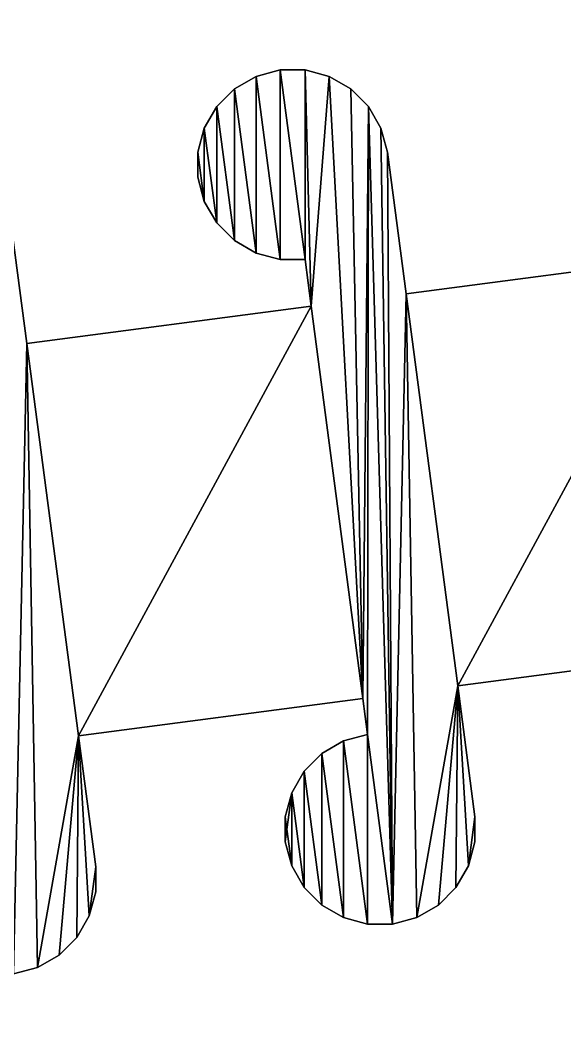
# Model space of a CAD drawing. Extents: x 0 to 187, y 0 to 177.
# Drawn here: x 148.72 to 165.81, y 48.59 to 80.09 of the extents above; entities that cross this region are included whole.
import ezdxf

# ---------------------------------------------------------------- set-up
doc = ezdxf.new("R2010")
doc.units = 0
doc.header["$LTSCALE"] = 25.4
doc.layers.get('0').update_dxf_attribs({"color": 13, "linetype": 'CONTINUOUS'})

# ---------------------------------------------------------------- blocks, each defined once
blk = doc.blocks.new('MASK_STRAP_3')
at = {"color": 0}
for p, q in [((156.875, 29.978), (156.875, 29.978, 2)), ((156.875, 29.978), (156.875, 29.978, 2)), ((157.658, 29.978), (157.658, 29.978, 2)), ((157.658, 29.978), (157.658, 29.978, 2)), ((156.119, 29.776), (156.119, 29.776, 2)), ((156.119, 29.776), (156.119, 29.776, 2)), ((158.415, 29.776), (158.415, 29.776, 2)), ((158.415, 29.776), (158.415, 29.776, 2)), ((155.44, 29.384), (155.44, 29.384, 2)), ((155.44, 29.384), (155.44, 29.384, 2)), ((159.093, 29.384), (159.093, 29.384, 2)), ((159.093, 29.384), (159.093, 29.384, 2)), ((154.887, 28.83), (154.887, 28.83, 2)), ((154.887, 28.83), (154.887, 28.83, 2)), ((159.647, 28.83), (159.647, 28.83, 2)), ((159.647, 28.83), (159.647, 28.83, 2)), ((154.495, 28.152), (154.495, 28.152, 2)), ((154.495, 28.152), (154.495, 28.152, 2)), ((160.038, 28.152), (160.038, 28.152, 2)), ((160.038, 28.152), (160.038, 28.152, 2)), ((154.292, 27.396), (154.292, 27.396, 2)), ((154.292, 27.396), (154.292, 27.396, 2)), ((160.241, 27.396), (160.241, 27.396, 2)), ((160.241, 27.396), (160.241, 27.396, 2)), ((154.292, 26.613), (154.292, 26.613, 2)), ((154.292, 26.613), (154.292, 26.613, 2)), ((154.495, 25.856), (154.495, 25.856, 2)), ((154.495, 25.856), (154.495, 25.856, 2)), ((154.887, 25.178), (154.887, 25.178, 2)), ((154.887, 25.178), (154.887, 25.178, 2)), ((155.44, 24.624), (155.44, 24.624, 2)), ((155.44, 24.624), (155.44, 24.624, 2)), ((156.119, 24.232), (156.119, 24.232, 2)), ((156.119, 24.232), (156.119, 24.232, 2)), ((156.875, 24.03), (156.875, 24.03, 2)), ((156.875, 24.03), (156.875, 24.03, 2)), ((157.658, 24.03), (157.658, 24.03, 2)), ((157.658, 24.03), (157.658, 24.03, 2)), ((160.825, 22.956, 2), (162.445, 10.652, 2)), ((160.825, 22.956, 1), (162.445, 10.652, 1)), ((160.825, 22.956), (160.825, 22.956, 1)), ((160.825, 22.956, 1), (162.445, 10.652, 1)), ((160.825, 22.956), (160.825, 22.956, 1)), ((160.825, 22.956, 2), (162.445, 10.652, 2)), ((157.851, 22.566), (157.851, 22.566, 1)), ((157.851, 22.566, 1), (159.471, 10.261, 1)), ((157.851, 22.566, 2), (159.471, 10.261, 2)), ((157.851, 22.566), (157.851, 22.566, 1)), ((157.851, 22.566, 2), (159.471, 10.261, 2)), ((157.851, 22.566, 1), (159.471, 10.261, 1)), ((148.927, 21.394), (148.927, 21.394, 1)), ((148.927, 21.394, 2), (150.547, 9.09, 2)), ((148.927, 21.394, 1), (150.547, 9.09, 1)), ((148.927, 21.394, 1), (150.547, 9.09, 1)), ((148.927, 21.394), (148.927, 21.394, 1)), ((148.927, 21.394, 2), (150.547, 9.09, 2)), ((162.445, 10.652), (162.445, 10.652, 1)), ((162.445, 10.652), (162.445, 10.652, 1)), ((159.471, 10.261), (159.471, 10.261, 1)), ((159.471, 10.261), (159.471, 10.261, 1)), ((150.547, 9.09), (150.547, 9.09, 1)), ((150.547, 9.09), (150.547, 9.09, 1)), ((158.863, 8.928), (158.863, 8.928, 2)), ((158.863, 8.928), (158.863, 8.928, 2)), ((159.62, 9.13), (159.62, 9.13, 2)), ((159.62, 9.13), (159.62, 9.13, 2)), ((158.185, 8.536), (158.185, 8.536, 2)), ((158.185, 8.536), (158.185, 8.536, 2)), ((157.631, 7.982), (157.631, 7.982, 2)), ((157.631, 7.982), (157.631, 7.982, 2)), ((157.24, 7.304), (157.24, 7.304, 2)), ((157.24, 7.304), (157.24, 7.304, 2)), ((157.037, 6.547), (157.037, 6.547, 2)), ((157.037, 6.547), (157.037, 6.547, 2)), ((162.986, 6.547), (162.986, 6.547, 2)), ((162.986, 6.547), (162.986, 6.547, 2)), ((157.037, 5.764), (157.037, 5.764, 2)), ((157.037, 5.764), (157.037, 5.764, 2)), ((162.986, 5.764), (162.986, 5.764, 2)), ((162.986, 5.764), (162.986, 5.764, 2)), ((151.088, 4.981), (151.088, 4.981, 2)), ((151.088, 4.981), (151.088, 4.981, 2)), ((157.24, 5.008), (157.24, 5.008, 2)), ((157.24, 5.008), (157.24, 5.008, 2)), ((162.783, 5.008), (162.783, 5.008, 2)), ((162.783, 5.008), (162.783, 5.008, 2)), ((151.088, 4.198), (151.088, 4.198, 2)), ((151.088, 4.198), (151.088, 4.198, 2)), ((157.631, 4.33), (157.631, 4.33, 2)), ((157.631, 4.33), (157.631, 4.33, 2)), ((162.391, 4.33), (162.391, 4.33, 2)), ((162.391, 4.33), (162.391, 4.33, 2)), ((158.185, 3.776), (158.185, 3.776, 2)), ((158.185, 3.776), (158.185, 3.776, 2)), ((161.838, 3.776), (161.838, 3.776, 2)), ((161.838, 3.776), (161.838, 3.776, 2)), ((150.886, 3.442), (150.886, 3.442, 2)), ((150.886, 3.442), (150.886, 3.442, 2)), ((158.863, 3.384), (158.863, 3.384, 2)), ((158.863, 3.384), (158.863, 3.384, 2)), ((159.62, 3.182), (159.62, 3.182, 2)), ((159.62, 3.182), (159.62, 3.182, 2)), ((160.403, 3.182), (160.403, 3.182, 2)), ((160.403, 3.182), (160.403, 3.182, 2)), ((161.159, 3.384), (161.159, 3.384, 2)), ((161.159, 3.384), (161.159, 3.384, 2)), ((150.494, 2.763), (150.494, 2.763, 2)), ((150.494, 2.763), (150.494, 2.763, 2)), ((149.94, 2.21), (149.94, 2.21, 2)), ((149.94, 2.21), (149.94, 2.21, 2)), ((149.262, 1.818), (149.262, 1.818, 2)), ((149.262, 1.818), (149.262, 1.818, 2))]:
    blk.add_line(p, q, dxfattribs=at)
mesh = blk.add_polyface(dxfattribs=at)
corners = [(155.44, 24.624), (155.44, 29.384), (156.119, 24.232), (156.119, 29.776), (156.875, 24.03), (156.875, 29.978), (157.658, 24.03), (157.658, 29.978), (157.851, 22.566), (158.415, 29.776), (150.547, 9.09), (159.471, 10.261), (159.093, 29.384), (159.647, 28.83), (159.62, 9.13), (166.392, 29.718), (166.19, 28.179), (166.19, 28.962), (166.392, 27.422), (166.784, 26.744), (166.784, 30.397), (167.338, 26.19), (167.338, 30.95), (168.016, 25.799), (168.016, 31.342), (168.772, 25.596), (168.772, 31.545), (169.555, 25.596), (169.555, 31.545), (169.749, 24.128), (170.312, 31.342), (157.24, 7.304), (157.037, 5.764), (157.037, 6.547), (157.24, 5.008), (157.631, 4.33), (157.631, 7.982), (158.185, 3.776), (158.185, 8.536), (158.863, 3.384), (158.863, 8.928), (159.62, 3.182), (160.403, 3.182), (160.038, 28.152), (160.241, 27.396), (160.825, 22.956), (161.159, 3.384), (162.445, 10.652), (161.838, 3.776), (162.391, 4.33), (171.369, 11.823), (168.934, 8.114), (169.137, 6.574), (168.934, 7.331), (169.137, 8.87), (169.529, 5.896), (169.529, 9.549), (170.082, 5.342), (170.082, 10.102), (170.761, 4.951), (162.783, 5.008), (162.986, 6.547), (162.986, 5.764)]
mesh.append_faces([[corners[k] for k in face] for face in [(15, 16, 17), (31, 32, 33), (51, 52, 53), (60, 61, 62)]], dxfattribs={"vtx0": -1, "color": 0})
mesh.append_faces([[corners[k] for k in face] for face in [(0, 1, 2), (2, 3, 4), (4, 5, 6), (6, 7, 8), (10, 8, 11), (11, 13, 14), (16, 15, 18), (18, 15, 19), (19, 20, 21), (21, 22, 23), (23, 24, 25), (25, 26, 27), (27, 28, 29), (32, 31, 34), (34, 31, 35), (35, 36, 37), (37, 38, 39), (39, 40, 41), (41, 14, 42), (42, 45, 46), (46, 47, 48), (48, 47, 49), (47, 29, 50), (52, 54, 55), (55, 56, 57), (57, 58, 59)]], dxfattribs={"vtx0": -1, "vtx1": -1, "color": 0})
mesh.append_faces([[corners[k] for k in face] for face in [(11, 8, 9), (42, 14, 13), (46, 45, 47)]], dxfattribs={"vtx0": -1, "vtx1": -1, "vtx2": -1, "color": 0})
mesh.append_faces([[corners[k] for k in face] for face in [(2, 1, 3), (4, 3, 5), (6, 5, 7), (8, 7, 9), (11, 9, 12), (11, 12, 13), (19, 15, 20), (21, 20, 22), (23, 22, 24), (25, 24, 26), (27, 26, 28), (29, 28, 30), (35, 31, 36), (37, 36, 38), (39, 38, 40), (41, 40, 14), (42, 13, 43), (42, 43, 44), (42, 44, 45), (47, 45, 29), (52, 51, 54), (55, 54, 56), (57, 56, 58), (47, 60, 49), (60, 47, 61)]], dxfattribs={"vtx0": -1, "vtx2": -1, "color": 0})
mesh = blk.add_polyface(dxfattribs=at)
corners = [(157.24, 5.008, 2), (157.037, 6.547, 2), (157.037, 5.764, 2), (157.24, 7.304, 2), (157.631, 4.33, 2), (157.631, 7.982, 2), (158.185, 3.776, 2), (158.185, 8.536, 2), (158.863, 3.384, 2), (158.863, 8.928, 2), (159.62, 3.182, 2), (159.62, 9.13, 2), (160.403, 3.182, 2), (159.647, 28.83, 2), (160.038, 28.152, 2), (160.241, 27.396, 2), (160.825, 22.956, 2), (161.159, 3.384, 2), (162.445, 10.652, 2), (161.838, 3.776, 2), (162.391, 4.33, 2), (162.783, 5.008, 2), (162.986, 6.547, 2), (162.986, 5.764, 2), (154.495, 25.856, 2), (154.292, 27.396, 2), (154.292, 26.613, 2), (154.495, 28.152, 2), (154.887, 25.178, 2), (154.887, 28.83, 2), (155.44, 24.624, 2), (155.44, 29.384, 2), (156.119, 24.232, 2), (156.119, 29.776, 2), (156.875, 24.03, 2), (156.875, 29.978, 2), (157.658, 24.03, 2), (157.658, 29.978, 2), (157.851, 22.566, 2), (158.415, 29.776, 2), (159.471, 10.261, 2), (159.093, 29.384, 2)]
mesh.append_faces([[corners[k] for k in face] for face in [(0, 1, 2), (22, 21, 23), (24, 25, 26)]], dxfattribs={"vtx0": -1, "color": 0})
mesh.append_faces([[corners[k] for k in face] for face in [(1, 0, 3), (3, 4, 5), (5, 6, 7), (7, 8, 9), (9, 10, 11), (13, 12, 14), (14, 12, 15), (15, 12, 16), (16, 17, 18), (18, 21, 22), (25, 24, 27), (27, 28, 29), (29, 30, 31), (31, 32, 33), (33, 34, 35), (35, 36, 37), (37, 38, 39), (39, 40, 41), (41, 40, 13)]], dxfattribs={"vtx0": -1, "vtx1": -1, "color": 0})
mesh.append_faces([[corners[k] for k in face] for face in [(11, 12, 13)]], dxfattribs={"vtx0": -1, "vtx1": -1, "vtx2": -1, "color": 0})
mesh.append_faces([[corners[k] for k in face] for face in [(3, 0, 4), (5, 4, 6), (7, 6, 8), (9, 8, 10), (11, 10, 12), (16, 12, 17), (18, 17, 19), (18, 19, 20), (18, 20, 21), (27, 24, 28), (29, 28, 30), (31, 30, 32), (33, 32, 34), (35, 34, 36), (37, 36, 38), (39, 38, 40), (13, 40, 11)]], dxfattribs={"vtx0": -1, "vtx2": -1, "color": 0})
mesh = blk.add_polyface(dxfattribs=at)
corners = [(156.119, 29.776, 2), (156.875, 29.978), (156.119, 29.776), (156.875, 29.978, 2)]
mesh.append_faces([[corners[k] for k in face] for face in [(0, 1, 2), (1, 0, 3)]], dxfattribs={"vtx0": -1, "color": 0})
mesh = blk.add_polyface(dxfattribs=at)
corners = [(156.875, 29.978, 2), (157.658, 29.978), (156.875, 29.978), (157.658, 29.978, 2)]
mesh.append_faces([[corners[k] for k in face] for face in [(0, 1, 2), (1, 0, 3)]], dxfattribs={"vtx0": -1, "color": 0})
mesh = blk.add_polyface(dxfattribs=at)
corners = [(157.658, 29.978, 2), (158.415, 29.776), (157.658, 29.978), (158.415, 29.776, 2)]
mesh.append_faces([[corners[k] for k in face] for face in [(0, 1, 2), (1, 0, 3)]], dxfattribs={"vtx0": -1, "color": 0})
mesh = blk.add_polyface(dxfattribs=at)
corners = [(155.44, 29.384, 2), (156.119, 29.776), (155.44, 29.384), (156.119, 29.776, 2)]
mesh.append_faces([[corners[k] for k in face] for face in [(0, 1, 2), (1, 0, 3)]], dxfattribs={"vtx0": -1, "color": 0})
mesh = blk.add_polyface(dxfattribs=at)
corners = [(158.415, 29.776, 2), (159.093, 29.384), (158.415, 29.776), (159.093, 29.384, 2)]
mesh.append_faces([[corners[k] for k in face] for face in [(0, 1, 2), (1, 0, 3)]], dxfattribs={"vtx0": -1, "color": 0})
mesh = blk.add_polyface(dxfattribs=at)
corners = [(142.395, 25.829), (142.598, 24.29), (142.395, 25.046), (142.598, 26.586), (142.989, 23.612), (142.989, 27.264), (143.543, 23.058), (143.543, 27.818), (144.221, 22.666), (144.221, 28.209), (144.978, 22.463), (144.978, 28.412), (145.761, 22.463), (145.761, 28.412), (145.953, 21.004), (146.517, 28.209), (136.608, 0.049), (135.852, 25.698), (136.244, 25.02), (136.446, 24.263), (137.03, 19.832), (137.365, 0.252), (138.65, 7.527), (138.043, 0.643), (138.597, 1.197), (147.573, 8.699), (147.196, 27.818), (147.749, 27.264), (147.722, 7.564), (154.292, 27.396), (154.495, 25.856), (154.292, 26.613), (154.495, 28.152), (154.887, 25.178), (154.887, 28.83), (155.44, 24.624), (155.44, 29.384), (145.342, 5.738), (145.14, 4.198), (145.14, 4.981), (145.342, 3.442), (145.734, 2.763), (145.734, 6.416), (146.288, 2.21), (146.288, 6.97), (146.966, 1.818), (146.966, 7.361), (147.722, 1.615), (148.506, 1.615), (148.141, 26.586), (148.344, 25.829), (148.927, 21.394), (149.262, 1.818), (150.547, 9.09), (157.851, 22.566), (149.94, 2.21), (150.494, 2.763), (150.886, 3.442), (151.088, 4.981), (151.088, 4.198), (138.988, 1.875), (139.191, 3.415), (139.191, 2.632)]
mesh.append_faces([[corners[k] for k in face] for face in [(0, 1, 2), (29, 30, 31), (37, 38, 39), (57, 58, 59), (60, 61, 62)]], dxfattribs={"vtx0": -1, "color": 0})
mesh.append_faces([[corners[k] for k in face] for face in [(1, 3, 4), (4, 5, 6), (6, 7, 8), (8, 9, 10), (10, 11, 12), (12, 13, 14), (16, 20, 21), (21, 22, 23), (23, 22, 24), (22, 14, 25), (25, 27, 28), (30, 32, 33), (33, 34, 35), (38, 37, 40), (40, 37, 41), (41, 42, 43), (43, 44, 45), (45, 46, 47), (47, 28, 48), (48, 51, 52), (52, 53, 55), (55, 53, 56)]], dxfattribs={"vtx0": -1, "vtx1": -1, "color": 0})
mesh.append_faces([[corners[k] for k in face] for face in [(21, 20, 22), (25, 14, 15), (48, 28, 27), (52, 51, 53)]], dxfattribs={"vtx0": -1, "vtx1": -1, "vtx2": -1, "color": 0})
mesh.append_faces([[corners[k] for k in face] for face in [(1, 0, 3), (4, 3, 5), (6, 5, 7), (8, 7, 9), (10, 9, 11), (12, 11, 13), (14, 13, 15), (16, 17, 18), (16, 18, 19), (16, 19, 20), (22, 20, 14), (25, 15, 26), (25, 26, 27), (30, 29, 32), (33, 32, 34), (35, 34, 36), (41, 37, 42), (43, 42, 44), (45, 44, 46), (47, 46, 28), (48, 27, 49), (48, 49, 50), (48, 50, 51), (53, 51, 54), (53, 57, 56), (57, 53, 58), (22, 60, 24), (60, 22, 61)]], dxfattribs={"vtx0": -1, "vtx2": -1, "color": 0})
mesh = blk.add_polyface(dxfattribs=at)
corners = [(154.887, 28.83, 2), (155.44, 29.384), (154.887, 28.83), (155.44, 29.384, 2)]
mesh.append_faces([[corners[k] for k in face] for face in [(0, 1, 2), (1, 0, 3)]], dxfattribs={"vtx0": -1, "color": 0})
mesh = blk.add_polyface(dxfattribs=at)
corners = [(159.093, 29.384), (159.647, 28.83, 2), (159.647, 28.83), (159.093, 29.384, 2)]
mesh.append_faces([[corners[k] for k in face] for face in [(0, 1, 2), (1, 0, 3)]], dxfattribs={"vtx0": -1, "color": 0})
mesh = blk.add_polyface(dxfattribs=at)
corners = [(154.887, 28.83, 2), (154.495, 28.152), (154.495, 28.152, 2), (154.887, 28.83)]
mesh.append_faces([[corners[k] for k in face] for face in [(0, 1, 2), (1, 0, 3)]], dxfattribs={"vtx0": -1, "color": 0})
mesh = blk.add_polyface(dxfattribs=at)
corners = [(159.647, 28.83), (160.038, 28.152, 2), (160.038, 28.152), (159.647, 28.83, 2)]
mesh.append_faces([[corners[k] for k in face] for face in [(0, 1, 2), (1, 0, 3)]], dxfattribs={"vtx0": -1, "color": 0})
mesh = blk.add_polyface(dxfattribs=at)
corners = [(145.342, 3.442, 2), (145.14, 4.981, 2), (145.14, 4.198, 2), (145.342, 5.738, 2), (145.734, 2.763, 2), (145.734, 6.416, 2), (146.288, 2.21, 2), (146.288, 6.97, 2), (146.966, 1.818, 2), (146.966, 7.361, 2), (147.722, 1.615, 2), (147.722, 7.564, 2), (148.506, 1.615, 2), (147.749, 27.264, 2), (148.141, 26.586, 2), (148.344, 25.829, 2), (148.927, 21.394, 2), (149.262, 1.818, 2), (150.547, 9.09, 2), (149.94, 2.21, 2), (150.494, 2.763, 2), (150.886, 3.442, 2), (151.088, 4.981, 2), (151.088, 4.198, 2), (142.598, 24.29, 2), (142.395, 25.829, 2), (142.395, 25.046, 2), (142.598, 26.586, 2), (142.989, 23.612, 2), (142.989, 27.264, 2), (143.543, 23.058, 2), (143.543, 27.818, 2), (144.221, 22.666, 2), (144.221, 28.209, 2), (144.978, 22.463, 2), (144.978, 28.412, 2), (145.761, 22.463, 2), (145.761, 28.412, 2), (145.953, 21.004, 2), (146.517, 28.209, 2), (147.573, 8.699, 2), (147.196, 27.818, 2)]
mesh.append_faces([[corners[k] for k in face] for face in [(0, 1, 2), (22, 21, 23), (24, 25, 26)]], dxfattribs={"vtx0": -1, "color": 0})
mesh.append_faces([[corners[k] for k in face] for face in [(1, 0, 3), (3, 4, 5), (5, 6, 7), (7, 8, 9), (9, 10, 11), (13, 12, 14), (14, 12, 15), (15, 12, 16), (16, 17, 18), (18, 21, 22), (25, 24, 27), (27, 28, 29), (29, 30, 31), (31, 32, 33), (33, 34, 35), (35, 36, 37), (37, 38, 39), (39, 40, 41), (41, 40, 13)]], dxfattribs={"vtx0": -1, "vtx1": -1, "color": 0})
mesh.append_faces([[corners[k] for k in face] for face in [(11, 12, 13)]], dxfattribs={"vtx0": -1, "vtx1": -1, "vtx2": -1, "color": 0})
mesh.append_faces([[corners[k] for k in face] for face in [(3, 0, 4), (5, 4, 6), (7, 6, 8), (9, 8, 10), (11, 10, 12), (16, 12, 17), (18, 17, 19), (18, 19, 20), (18, 20, 21), (27, 24, 28), (29, 28, 30), (31, 30, 32), (33, 32, 34), (35, 34, 36), (37, 36, 38), (39, 38, 40), (13, 40, 11)]], dxfattribs={"vtx0": -1, "vtx2": -1, "color": 0})
mesh = blk.add_polyface(dxfattribs=at)
corners = [(154.495, 28.152, 2), (154.292, 27.396), (154.292, 27.396, 2), (154.495, 28.152)]
mesh.append_faces([[corners[k] for k in face] for face in [(0, 1, 2), (1, 0, 3)]], dxfattribs={"vtx0": -1, "color": 0})
mesh = blk.add_polyface(dxfattribs=at)
corners = [(160.038, 28.152), (160.241, 27.396, 2), (160.241, 27.396), (160.038, 28.152, 2)]
mesh.append_faces([[corners[k] for k in face] for face in [(0, 1, 2), (1, 0, 3)]], dxfattribs={"vtx0": -1, "color": 0})
mesh = blk.add_polyface(dxfattribs=at)
corners = [(154.292, 27.396, 2), (154.292, 26.613), (154.292, 26.613, 2), (154.292, 27.396)]
mesh.append_faces([[corners[k] for k in face] for face in [(0, 1, 2), (1, 0, 3)]], dxfattribs={"vtx0": -1, "color": 0})
mesh = blk.add_polyface(dxfattribs=at)
corners = [(160.241, 27.396), (160.825, 22.956, 1), (160.825, 22.956), (160.825, 22.956, 2), (160.241, 27.396, 2), (162.445, 10.652), (162.986, 6.547, 2), (162.986, 6.547), (162.445, 10.652, 2), (162.445, 10.652, 1)]
mesh.append_faces([[corners[k] for k in face] for face in [(0, 1, 2), (3, 0, 4), (5, 6, 7)]], dxfattribs={"vtx0": -1, "color": 0})
mesh.append_faces([[corners[k] for k in face] for face in [(6, 5, 8), (8, 1, 3)]], dxfattribs={"vtx0": -1, "vtx1": -1, "color": 0})
mesh.append_faces([[corners[k] for k in face] for face in [(1, 0, 3)]], dxfattribs={"vtx0": -1, "vtx1": -1, "vtx2": -1, "color": 0})
mesh.append_faces([[corners[k] for k in face] for face in [(8, 5, 9), (8, 9, 1)]], dxfattribs={"vtx0": -1, "vtx2": -1, "color": 0})
mesh = blk.add_polyface(dxfattribs=at)
corners = [(154.292, 26.613, 2), (154.495, 25.856), (154.495, 25.856, 2), (154.292, 26.613)]
mesh.append_faces([[corners[k] for k in face] for face in [(0, 1, 2), (1, 0, 3)]], dxfattribs={"vtx0": -1, "color": 0})
mesh = blk.add_polyface(dxfattribs=at)
corners = [(148.344, 25.829), (148.927, 21.394, 1), (148.927, 21.394), (148.927, 21.394, 2), (148.344, 25.829, 2), (150.547, 9.09), (151.088, 4.981, 2), (151.088, 4.981), (150.547, 9.09, 2), (150.547, 9.09, 1)]
mesh.append_faces([[corners[k] for k in face] for face in [(0, 1, 2), (3, 0, 4), (5, 6, 7)]], dxfattribs={"vtx0": -1, "color": 0})
mesh.append_faces([[corners[k] for k in face] for face in [(6, 5, 8), (8, 1, 3)]], dxfattribs={"vtx0": -1, "vtx1": -1, "color": 0})
mesh.append_faces([[corners[k] for k in face] for face in [(1, 0, 3)]], dxfattribs={"vtx0": -1, "vtx1": -1, "vtx2": -1, "color": 0})
mesh.append_faces([[corners[k] for k in face] for face in [(8, 5, 9), (8, 9, 1)]], dxfattribs={"vtx0": -1, "vtx2": -1, "color": 0})
mesh = blk.add_polyface(dxfattribs=at)
corners = [(154.495, 25.856, 2), (154.887, 25.178), (154.887, 25.178, 2), (154.495, 25.856)]
mesh.append_faces([[corners[k] for k in face] for face in [(0, 1, 2), (1, 0, 3)]], dxfattribs={"vtx0": -1, "color": 0})
mesh = blk.add_polyface(dxfattribs=at)
corners = [(154.887, 25.178, 2), (155.44, 24.624), (155.44, 24.624, 2), (154.887, 25.178)]
mesh.append_faces([[corners[k] for k in face] for face in [(0, 1, 2), (1, 0, 3)]], dxfattribs={"vtx0": -1, "color": 0})
mesh = blk.add_polyface(dxfattribs=at)
corners = [(156.119, 24.232, 2), (155.44, 24.624), (156.119, 24.232), (155.44, 24.624, 2)]
mesh.append_faces([[corners[k] for k in face] for face in [(0, 1, 2), (1, 0, 3)]], dxfattribs={"vtx0": -1, "color": 0})
mesh = blk.add_polyface(dxfattribs=at)
corners = [(156.875, 24.03, 2), (156.119, 24.232), (156.875, 24.03), (156.119, 24.232, 2)]
mesh.append_faces([[corners[k] for k in face] for face in [(0, 1, 2), (1, 0, 3)]], dxfattribs={"vtx0": -1, "color": 0})
mesh = blk.add_polyface(dxfattribs=at)
corners = [(157.658, 24.03, 2), (156.875, 24.03), (157.658, 24.03), (156.875, 24.03, 2)]
mesh.append_faces([[corners[k] for k in face] for face in [(0, 1, 2), (1, 0, 3)]], dxfattribs={"vtx0": -1, "color": 0})
mesh = blk.add_polyface(dxfattribs=at)
corners = [(157.851, 22.566, 2), (159.471, 10.261, 1), (159.471, 10.261, 2), (157.851, 22.566, 1), (157.658, 24.03, 2), (157.851, 22.566), (157.658, 24.03), (159.62, 9.13), (159.62, 9.13, 2), (159.471, 10.261)]
mesh.append_faces([[corners[k] for k in face] for face in [(5, 4, 6), (2, 7, 8)]], dxfattribs={"vtx0": -1, "color": 0})
mesh.append_faces([[corners[k] for k in face] for face in [(0, 1, 2), (1, 0, 3), (3, 4, 5), (7, 2, 9), (9, 2, 1)]], dxfattribs={"vtx0": -1, "vtx1": -1, "color": 0})
mesh.append_faces([[corners[k] for k in face] for face in [(3, 0, 4)]], dxfattribs={"vtx0": -1, "vtx2": -1, "color": 0})
mesh = blk.add_polyface(dxfattribs=at)
corners = [(162.445, 10.652, 1), (169.749, 24.128, 1), (160.825, 22.956, 1), (171.369, 11.823, 1)]
mesh.append_faces([[corners[k] for k in face] for face in [(0, 1, 2), (1, 0, 3)]], dxfattribs={"vtx0": -1, "color": 0})
mesh = blk.add_polyface(dxfattribs=at)
corners = [(160.825, 22.956, 1), (169.749, 24.128), (160.825, 22.956), (169.749, 24.128, 1)]
mesh.append_faces([[corners[k] for k in face] for face in [(0, 1, 2), (1, 0, 3)]], dxfattribs={"vtx0": -1, "color": 0})
mesh = blk.add_polyface(dxfattribs=at)
corners = [(148.927, 21.394, 1), (157.851, 22.566), (148.927, 21.394), (157.851, 22.566, 1)]
mesh.append_faces([[corners[k] for k in face] for face in [(0, 1, 2), (1, 0, 3)]], dxfattribs={"vtx0": -1, "color": 0})
mesh = blk.add_polyface(dxfattribs=at)
corners = [(150.547, 9.09, 1), (157.851, 22.566, 1), (148.927, 21.394, 1), (159.471, 10.261, 1)]
mesh.append_faces([[corners[k] for k in face] for face in [(0, 1, 2), (1, 0, 3)]], dxfattribs={"vtx0": -1, "color": 0})
mesh = blk.add_polyface(dxfattribs=at)
corners = [(171.369, 11.823, 1), (162.445, 10.652), (171.369, 11.823), (162.445, 10.652, 1)]
mesh.append_faces([[corners[k] for k in face] for face in [(0, 1, 2), (1, 0, 3)]], dxfattribs={"vtx0": -1, "color": 0})
mesh = blk.add_polyface(dxfattribs=at)
corners = [(159.471, 10.261, 1), (150.547, 9.09), (159.471, 10.261), (150.547, 9.09, 1)]
mesh.append_faces([[corners[k] for k in face] for face in [(0, 1, 2), (1, 0, 3)]], dxfattribs={"vtx0": -1, "color": 0})
mesh = blk.add_polyface(dxfattribs=at)
corners = [(158.185, 8.536, 2), (158.863, 8.928), (158.185, 8.536), (158.863, 8.928, 2)]
mesh.append_faces([[corners[k] for k in face] for face in [(0, 1, 2), (1, 0, 3)]], dxfattribs={"vtx0": -1, "color": 0})
mesh = blk.add_polyface(dxfattribs=at)
corners = [(158.863, 8.928, 2), (159.62, 9.13), (158.863, 8.928), (159.62, 9.13, 2)]
mesh.append_faces([[corners[k] for k in face] for face in [(0, 1, 2), (1, 0, 3)]], dxfattribs={"vtx0": -1, "color": 0})
mesh = blk.add_polyface(dxfattribs=at)
corners = [(157.631, 7.982, 2), (158.185, 8.536), (157.631, 7.982), (158.185, 8.536, 2)]
mesh.append_faces([[corners[k] for k in face] for face in [(0, 1, 2), (1, 0, 3)]], dxfattribs={"vtx0": -1, "color": 0})
mesh = blk.add_polyface(dxfattribs=at)
corners = [(157.631, 7.982, 2), (157.24, 7.304), (157.24, 7.304, 2), (157.631, 7.982)]
mesh.append_faces([[corners[k] for k in face] for face in [(0, 1, 2), (1, 0, 3)]], dxfattribs={"vtx0": -1, "color": 0})
mesh = blk.add_polyface(dxfattribs=at)
corners = [(157.24, 7.304, 2), (157.037, 6.547), (157.037, 6.547, 2), (157.24, 7.304)]
mesh.append_faces([[corners[k] for k in face] for face in [(0, 1, 2), (1, 0, 3)]], dxfattribs={"vtx0": -1, "color": 0})
mesh = blk.add_polyface(dxfattribs=at)
corners = [(157.037, 6.547, 2), (157.037, 5.764), (157.037, 5.764, 2), (157.037, 6.547)]
mesh.append_faces([[corners[k] for k in face] for face in [(0, 1, 2), (1, 0, 3)]], dxfattribs={"vtx0": -1, "color": 0})
mesh = blk.add_polyface(dxfattribs=at)
corners = [(162.986, 6.547), (162.986, 5.764, 2), (162.986, 5.764), (162.986, 6.547, 2)]
mesh.append_faces([[corners[k] for k in face] for face in [(0, 1, 2), (1, 0, 3)]], dxfattribs={"vtx0": -1, "color": 0})
mesh = blk.add_polyface(dxfattribs=at)
corners = [(157.037, 5.764, 2), (157.24, 5.008), (157.24, 5.008, 2), (157.037, 5.764)]
mesh.append_faces([[corners[k] for k in face] for face in [(0, 1, 2), (1, 0, 3)]], dxfattribs={"vtx0": -1, "color": 0})
mesh = blk.add_polyface(dxfattribs=at)
corners = [(162.986, 5.764), (162.783, 5.008, 2), (162.783, 5.008), (162.986, 5.764, 2)]
mesh.append_faces([[corners[k] for k in face] for face in [(0, 1, 2), (1, 0, 3)]], dxfattribs={"vtx0": -1, "color": 0})
mesh = blk.add_polyface(dxfattribs=at)
corners = [(151.088, 4.981), (151.088, 4.198, 2), (151.088, 4.198), (151.088, 4.981, 2)]
mesh.append_faces([[corners[k] for k in face] for face in [(0, 1, 2), (1, 0, 3)]], dxfattribs={"vtx0": -1, "color": 0})
mesh = blk.add_polyface(dxfattribs=at)
corners = [(157.24, 5.008, 2), (157.631, 4.33), (157.631, 4.33, 2), (157.24, 5.008)]
mesh.append_faces([[corners[k] for k in face] for face in [(0, 1, 2), (1, 0, 3)]], dxfattribs={"vtx0": -1, "color": 0})
mesh = blk.add_polyface(dxfattribs=at)
corners = [(162.783, 5.008), (162.391, 4.33, 2), (162.391, 4.33), (162.783, 5.008, 2)]
mesh.append_faces([[corners[k] for k in face] for face in [(0, 1, 2), (1, 0, 3)]], dxfattribs={"vtx0": -1, "color": 0})
mesh = blk.add_polyface(dxfattribs=at)
corners = [(151.088, 4.198), (150.886, 3.442, 2), (150.886, 3.442), (151.088, 4.198, 2)]
mesh.append_faces([[corners[k] for k in face] for face in [(0, 1, 2), (1, 0, 3)]], dxfattribs={"vtx0": -1, "color": 0})
mesh = blk.add_polyface(dxfattribs=at)
corners = [(158.185, 3.776, 2), (157.631, 4.33), (158.185, 3.776), (157.631, 4.33, 2)]
mesh.append_faces([[corners[k] for k in face] for face in [(0, 1, 2), (1, 0, 3)]], dxfattribs={"vtx0": -1, "color": 0})
mesh = blk.add_polyface(dxfattribs=at)
corners = [(162.391, 4.33, 2), (161.838, 3.776), (162.391, 4.33), (161.838, 3.776, 2)]
mesh.append_faces([[corners[k] for k in face] for face in [(0, 1, 2), (1, 0, 3)]], dxfattribs={"vtx0": -1, "color": 0})
mesh = blk.add_polyface(dxfattribs=at)
corners = [(158.863, 3.384, 2), (158.185, 3.776), (158.863, 3.384), (158.185, 3.776, 2)]
mesh.append_faces([[corners[k] for k in face] for face in [(0, 1, 2), (1, 0, 3)]], dxfattribs={"vtx0": -1, "color": 0})
mesh = blk.add_polyface(dxfattribs=at)
corners = [(161.838, 3.776, 2), (161.159, 3.384), (161.838, 3.776), (161.159, 3.384, 2)]
mesh.append_faces([[corners[k] for k in face] for face in [(0, 1, 2), (1, 0, 3)]], dxfattribs={"vtx0": -1, "color": 0})
mesh = blk.add_polyface(dxfattribs=at)
corners = [(150.886, 3.442), (150.494, 2.763, 2), (150.494, 2.763), (150.886, 3.442, 2)]
mesh.append_faces([[corners[k] for k in face] for face in [(0, 1, 2), (1, 0, 3)]], dxfattribs={"vtx0": -1, "color": 0})
mesh = blk.add_polyface(dxfattribs=at)
corners = [(159.62, 3.182, 2), (158.863, 3.384), (159.62, 3.182), (158.863, 3.384, 2)]
mesh.append_faces([[corners[k] for k in face] for face in [(0, 1, 2), (1, 0, 3)]], dxfattribs={"vtx0": -1, "color": 0})
mesh = blk.add_polyface(dxfattribs=at)
corners = [(160.403, 3.182, 2), (159.62, 3.182), (160.403, 3.182), (159.62, 3.182, 2)]
mesh.append_faces([[corners[k] for k in face] for face in [(0, 1, 2), (1, 0, 3)]], dxfattribs={"vtx0": -1, "color": 0})
mesh = blk.add_polyface(dxfattribs=at)
corners = [(161.159, 3.384, 2), (160.403, 3.182), (161.159, 3.384), (160.403, 3.182, 2)]
mesh.append_faces([[corners[k] for k in face] for face in [(0, 1, 2), (1, 0, 3)]], dxfattribs={"vtx0": -1, "color": 0})
mesh = blk.add_polyface(dxfattribs=at)
corners = [(150.494, 2.763, 2), (149.94, 2.21), (150.494, 2.763), (149.94, 2.21, 2)]
mesh.append_faces([[corners[k] for k in face] for face in [(0, 1, 2), (1, 0, 3)]], dxfattribs={"vtx0": -1, "color": 0})
mesh = blk.add_polyface(dxfattribs=at)
corners = [(149.94, 2.21, 2), (149.262, 1.818), (149.94, 2.21), (149.262, 1.818, 2)]
mesh.append_faces([[corners[k] for k in face] for face in [(0, 1, 2), (1, 0, 3)]], dxfattribs={"vtx0": -1, "color": 0})
mesh = blk.add_polyface(dxfattribs=at)
corners = [(149.262, 1.818, 2), (148.506, 1.615), (149.262, 1.818), (148.506, 1.615, 2)]
mesh.append_faces([[corners[k] for k in face] for face in [(0, 1, 2), (1, 0, 3)]], dxfattribs={"vtx0": -1, "color": 0})

msp = doc.modelspace()

# ---------------------------------------------------------------- block references
at = {"color": 0}
msp.add_blockref('MASK_STRAP_3', (0, 48.543), dxfattribs=at)

doc.saveas('drawing.dxf')
